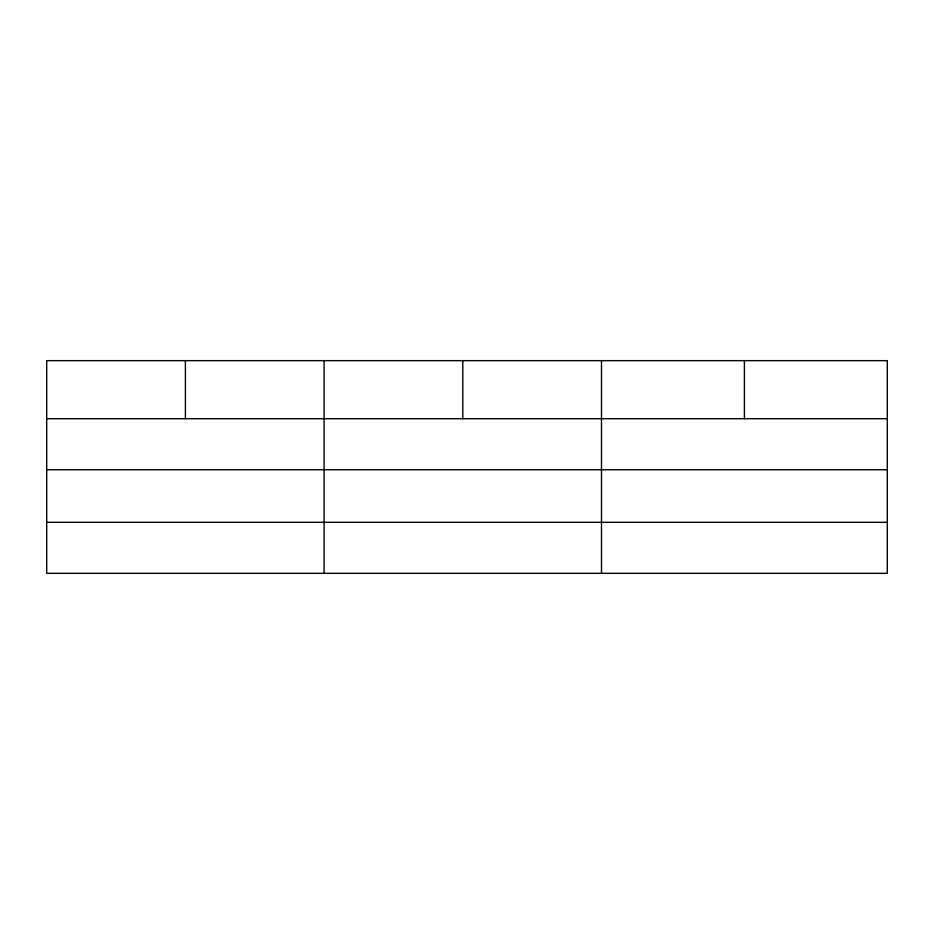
<?xml version="1.0" encoding="UTF-8"?>
<svg xmlns="http://www.w3.org/2000/svg" width="934" height="934" viewBox="0 0 934 934"><rect width="100%" height="100%" fill="white"/><g stroke="black" fill="none" stroke-linecap="round" stroke-linejoin="round"><path stroke-width="1.4" d="M46.7 418.712L887.3 418.712M46.7 469.744L887.3 469.744M46.7 522.316L887.3 522.316M744.398 360.652L744.398 418.712M601.496 360.652L601.496 573.348M462.797 360.652L462.797 418.712M324.098 360.652L324.098 573.348M185.399 360.652L185.399 418.712M887.3 360.652L46.7 360.652L46.7 573.348L887.3 573.348L887.3 360.652"/></g></svg>
